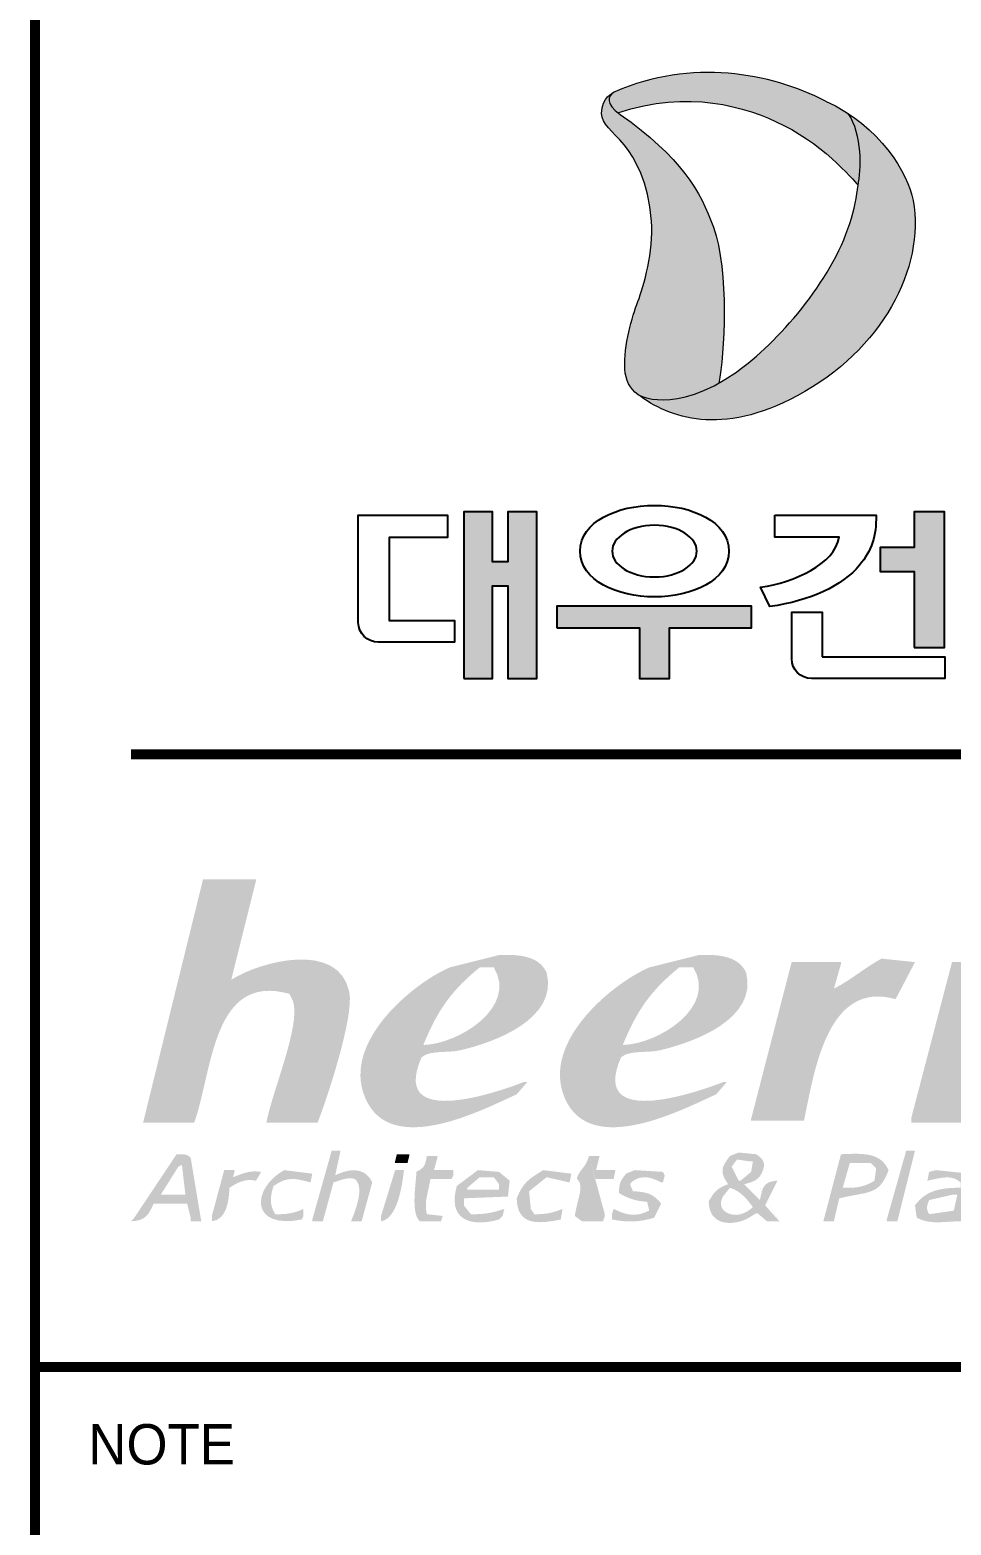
# Model space of a CAD drawing. Header units: millimetres. Extents: x 8410 to 16820, y 0 to 5940.
# Drawn here: x 15917 to 16374, y 4499 to 5240 of the extents above; entities that cross this region are included whole.
import ezdxf

# ---------------------------------------------------------------- set-up
doc = ezdxf.new("R2010")
doc.units = ezdxf.units.MM
doc.header["$LTSCALE"] = 500
doc.layers.add('001dmp-FORM', color=9, linetype='Continuous')
doc.styles.add('돋움', font='Dotum.ttf')

# ---------------------------------------------------------------- blocks, each defined once
blk = doc.blocks.new('FORM_ELEC_SUKWOO$0$')
at = {"layer": '001dmp-FORM'}
h = blk.add_hatch(color=253, dxfattribs=at)
edge = h.paths.add_edge_path()
edge.add_spline(control_points=[(149973.8911779792, 99973.44602468377), (150649.2614700298, 100194.7278338347), (151181.9467067957, 100038.3593855235), (151554.8745289902, 99853.11211838503), (151960.5396736413, 99651.6575567415), (152262.5360146685, 99282.08569187974), (152262.5360146685, 99282.08569187974), (152292.0042431015, 99425.71680528508), (152306.6323564962, 99766.98645075271), (152168.0643878756, 99965.45808426547)], knot_values=[3.001940502293917, 3.001940502293917, 3.001940502293917, 3.001940502293917, 4, 4, 4, 5, 5, 5, 6, 6, 6, 6], degree=3, periodic=0)
edge.add_spline(control_points=[(152168.0643878986, 99965.45808425033), (152101.2941954687, 100009.0655079384), (152028.8196954434, 100049.3450712727), (151950.4695955797, 100084.9889158569)], knot_values=[0, 0, 0, 0, 0.1490514530590994, 0.1490514530590994, 0.1490514530590994, 0.1490514530590994], degree=3, periodic=0)
edge.add_spline(control_points=[(151950.4695955797, 100084.9889158569), (151423.4335100805, 100353.8600001023), (150676.3397187292, 100490.5480596863), (149944.0860424162, 100172.7575962255), (149940.791897635, 100171.3239472997), (149937.6565585916, 100169.8479569464), (149934.6743010121, 100168.3330517299)], knot_values=[0, 0, 0, 0, 1, 1, 1, 1.043769854444011, 1.043769854444011, 1.043769854444011, 1.043769854444011], degree=3, periodic=0)
edge.add_spline(control_points=[(149934.6743010115, 100168.3330517297), (149885.3144827732, 100134.8953817773), (149852.5496563508, 100067.7133911077), (149973.8911972365, 99973.44603098091)], knot_values=[0, 0, 0, 0, 0.9479742126560293, 0.9479742126560293, 0.9479742126560293, 0.9479742126560293], degree=3, periodic=0)
h = blk.add_hatch(color=251, dxfattribs=at)
edge = h.paths.add_edge_path()
edge.add_spline(control_points=[(150936.8295897507, 97397.68084314652), (150989.1027827354, 97662.9165450302), (151034.7815563693, 98465.62778756279), (150884.1013292639, 98884.3706088562), (150762.0943834857, 99222.6722313161), (150576.8049471516, 99550.95677612536), (149995.2844392979, 99957.68192899344), (149987.6740481307, 99963.01747497474), (149980.550544208, 99968.27254253998), (149973.8911972365, 99973.44603098091)], knot_values=[0.9479742126560295, 0.9479742126560295, 0.9479742126560295, 0.9479742126560295, 1.88010572553203, 1.88010572553203, 1.88010572553203, 2.88010572553203, 2.88010572553203, 2.88010572553203, 2.932131512876001, 2.932131512876001, 2.932131512876001, 2.932131512876001], degree=3, periodic=0)
edge.add_spline(control_points=[(149973.8911972365, 99973.44603098091), (149852.5496563508, 100067.7133911077), (149885.3144827732, 100134.8953817773), (149934.6743010115, 100168.3330517297)], knot_values=[0, 0, 0, 0, 0.9479742126560293, 0.9479742126560293, 0.9479742126560293, 0.9479742126560293], degree=3, periodic=0)
edge.add_spline(control_points=[(149932.7393335872, 100167.3334620437), (149932.7393335872, 100167.3334620437), (149820.9130875992, 100120.817193592), (149819.1110736303, 99967.32800376834), (149816.9910571962, 99767.94045814802), (150231.7722725137, 99708.73899922776), (150293.3587499222, 98939.809038606), (150315.8309241229, 98653.8718220666), (150220.1121821266, 98324.89827191643), (150164.3557499116, 98174.74810797651), (150108.9173201618, 98027.03596293554), (150028.2506948471, 97762.13990950398), (150039.9107852342, 97531.90612476855), (150045.297939052, 97426.83472632291), (150091.1854991119, 97346.1757711391), (150162.447735121, 97290.86025621975)], knot_values=[4.586814537703955, 4.586814537703955, 4.586814537703955, 4.586814537703955, 5.586814537703955, 5.586814537703955, 5.586814537703955, 6.586814537703955, 6.586814537703955, 6.586814537703955, 7.586814537703955, 7.586814537703955, 7.586814537703955, 8.586814537703955, 8.586814537703955, 8.586814537703955, 9, 9, 9, 9], degree=3, periodic=0)
edge.add_spline(control_points=[(150162.447735121, 97290.86025621975), (150162.447735121, 97290.86025621975), (150441.1332989151, 97118.6825871882), (150936.8295897507, 97397.68084314652)], knot_values=[3, 3, 3, 3, 3.903456522974708, 3.903456522974708, 3.903456522974708, 3.903456522974708], degree=3, periodic=0)
h = blk.add_hatch(color=256, dxfattribs=at)
edge = h.paths.add_edge_path()
edge.add_spline(control_points=[(150162.447735121, 97290.86025621975), (150469.7441172333, 97060.30846901913), (150957.559898703, 96889.64714607992), (151681.7575125667, 97276.55014528986), (152492.6637985822, 97709.24549947493), (152903.8409859618, 98497.30860841367), (152785.7560705864, 99136.54656368378), (152744.5341015295, 99359.07303559547), (152549.26159907, 99716.49926458485), (152168.0643878986, 99965.45808425033)], knot_values=[0.1490514530590992, 0.1490514530590992, 0.1490514530590992, 0.1490514530590992, 1.149051453059099, 1.149051453059099, 1.149051453059099, 2.149051453059099, 2.149051453059099, 2.149051453059099, 3, 3, 3, 3], degree=3, periodic=0)
edge.add_spline(control_points=[(152168.0643878756, 99965.45808426547), (152306.6323564962, 99766.98645075271), (152292.0042431015, 99425.71680528508), (152262.5360146685, 99282.08569187974)], knot_values=[4.999999999998956, 4.999999999998956, 4.999999999998956, 4.999999999998956, 5.999999999998956, 5.999999999998956, 5.999999999998956, 6], degree=3, periodic=0)
edge.add_spline(control_points=[(152262.5360146685, 99282.08569187974), (152250.1957238904, 99176.07034573704), (152225.9146326976, 99054.78273363109), (152183.2474000358, 98919.24487919593), (152010.3600598409, 98369.89562072861), (151494.6660622638, 97780.10704878229), (151103.0990268989, 97503.33890332002), (151045.0161157086, 97462.29659149447), (150989.355310371, 97427.2144328251), (150936.1927778615, 97397.32260025805)], knot_values=[3.903069565765791, 3.903069565765791, 3.903069565765791, 3.903069565765791, 4.055307819384659, 4.055307819384659, 4.055307819384659, 5.055307819384659, 5.055307819384659, 5.055307819384659, 5.152238253618869, 5.152238253618869, 5.152238253618869, 5.152238253618869], degree=3, periodic=0)
edge.add_spline(control_points=[(150936.1927778615, 97397.32260025805), (150440.8946238023, 97118.8300455783), (150162.447735121, 97290.86025621975), (150162.447735121, 97290.86025621975)], knot_values=[3, 3, 3, 3, 3.90306956576579, 3.90306956576579, 3.90306956576579, 3.90306956576579], degree=3, periodic=0)
for points in [[(148504.806885355, 94583.91727243178), (148779.3490135616, 94583.91727243178), (148779.3490135616, 95468.6001303515), (148926.5841549048, 95468.6001303515), (148926.5841549048, 94583.91727243178), (149201.1262831113, 94583.91727243178), (149201.1262831113, 96172.33958562673), (148926.5841549048, 96172.33958562673), (148926.5841549048, 95697.13790193945), (148779.3490135616, 95697.13790193945), (148779.3490135616, 96172.33958562673), (148504.806885355, 96172.33958562673)], [(152796.5681544, 94878.49355593999), (153087.1164066834, 94878.49355593999), (153087.1164066834, 96171.17357658804), (152796.5681544, 96171.17357658804), (152796.5681544, 95833.03095536074), (152471.2516325985, 95833.03095536074), (152471.2516325985, 95602.16116569517), (152796.5681544, 95602.16116569517)], [(149393.8357769644, 95067.06901774672), (150179.0898641281, 95067.06901774672), (150179.0898641281, 94583.91727243178), (150465.3980835435, 94583.91727243178), (150465.3980835435, 95067.06901774672), (151246.0941353741, 95067.06901774672), (151246.0941353741, 95274.3006241729), (149393.8357769644, 95274.3006241729)]]:
    blk.add_hatch(color=253, dxfattribs=at).paths.add_polyline_path(points)
h = blk.add_hatch(color=256, dxfattribs=at)
edge = h.paths.add_edge_path()
edge.add_spline(control_points=[(146021.6428372499, 92671.88219994633), (146189.5216386194, 92671.88219994633), (146357.4468153485, 92671.88219994633), (146525.325616718, 92671.88219994633), (146525.325616718, 92666.29065660154), (146525.325616718, 92660.68586315401), (146525.325616718, 92655.09431980923), (146446.9843844294, 92341.71614055196), (146368.6166519353, 92028.25846067816), (146290.2754196466, 91714.88028142089), (146570.1573392463, 91892.68340972206), (147314.2433572817, 92089.03668182134), (147415.1693896442, 91597.35187035939), (147463.3202629021, 91362.78530203714), (147195.6085626439, 90560.71683453093), (147112.9610469736, 90354.92948930035), (146950.6737889489, 90354.92948930035), (146788.3467806159, 90354.92948930035), (146626.0661476424, 90354.92948930035), (146669.1886069208, 90622.68756491807), (146958.7696017062, 91286.332209385), (146877.9042248509, 91513.39921957208), (146866.7145131101, 91535.79189315648), (146855.5181763177, 91558.18456674088), (146844.3284645769, 91580.56399022252), (146107.3975020063, 91789.27960815257), (146111.7634108501, 90833.25819722796), (145937.6968115137, 90354.92948930035), (145775.4161785404, 90354.92948930035), (145613.0825451561, 90354.92948930035), (145450.8019121827, 90354.92948930035), (145641.0601370338, 91127.1719756003), (145831.3846123986, 91899.63971364638), (146021.6428372499, 92671.88219994633)], knot_values=[0, 0, 0, 0, 1, 1, 1, 2, 2, 2, 3, 3, 3, 4, 4, 4, 5, 5, 5, 6, 6, 6, 7, 7, 7, 8, 8, 8, 9, 9, 9, 10, 10, 10, 11, 11, 11, 11], degree=3, periodic=0)
h = blk.add_hatch(color=3, dxfattribs=at)
edge = h.paths.add_edge_path()
edge.add_spline(control_points=[(148842.2717023124, 91949.93710354366), (149064.1579223388, 91960.85518817883), (149229.2144518305, 91928.67068868969), (149295.5842163183, 91782.03180196858), (149405.9575719148, 91342.57889540028), (148803.2501498236, 91119.76516818395), (148472.9118390941, 91043.29882542905), (148347.804369281, 91014.34735100204), (148183.9535991361, 91047.23410593485), (148103.5387257728, 90976.14730488136), (147765.3033538265, 90208.92660750961), (149077.3285244352, 90741.09048275859), (149077.3285244352, 90741.09048275859), (149088.5248612274, 90741.09048275859), (149099.7211980196, 90741.09048275859), (149110.9042847091, 90741.09048275859), (149077.3285244352, 90701.92317913985), (149043.7395140586, 90662.74262541858), (149010.1637537847, 90623.56207169709), (148709.2009207691, 90490.2395382023), (147812.182217224, 90009.45956127299), (147566.2735609795, 90589.98631142313), (147336.4637795309, 91132.51176699344), (148043.7542623333, 91693.0043618423), (148372.1713081695, 91832.40869248216), (148528.8537727469, 91871.5759961009), (148685.5892377351, 91910.75654982217), (148842.2717023124, 91949.93710354366)], knot_values=[0, 0, 0, 0, 1, 1, 1, 2, 2, 2, 3, 3, 3, 4, 4, 4, 5, 5, 5, 6, 6, 6, 7, 7, 7, 8, 8, 8, 9, 9, 9, 9], degree=3, periodic=0)
edge = h.paths.add_edge_path(flags=16)
edge.add_spline(control_points=[(148657.5917707031, 91832.40869248216), (148398.5655127732, 91622.20906304847), (148257.2664174453, 91432.44109199755), (148120.3266059098, 91093.66246583988), (148468.0888017066, 91103.78554431256), (149020.4458334897, 91461.43231673283), (148791.9080619016, 91832.40869248216), (148747.1359648354, 91832.40869248216), (148702.3638677693, 91832.40869248216), (148657.5917707031, 91832.40869248216)], knot_values=[0, 0, 0, 0, 1, 1, 1, 2, 2, 2, 3, 3, 3, 3], degree=3, periodic=0)
h = blk.add_hatch(color=3, dxfattribs=at)
edge = h.paths.add_edge_path()
edge.add_spline(control_points=[(150742.9635308576, 91949.93710354366), (150964.8497508841, 91960.85518817883), (151129.9062803758, 91928.67068868969), (151196.2760448636, 91782.03180196858), (151306.6494004601, 91342.57889540028), (150703.9419783688, 91119.76516818395), (150373.6036676393, 91043.29882542905), (150248.4961978262, 91014.34735100204), (150084.6454276813, 91047.23410593485), (150004.2305543181, 90976.14730488136), (149665.9951823718, 90208.92660750961), (150978.0203529805, 90741.09048275859), (150978.0203529805, 90741.09048275859), (150989.2166897727, 90741.09048275859), (151000.4130265648, 90741.09048275859), (151011.5961132543, 90741.09048275859), (150978.0203529805, 90701.92317913985), (150944.4313426038, 90662.74262541858), (150910.8555823299, 90623.56207169709), (150609.8927493144, 90490.2395382023), (149712.8740457692, 90009.45956127299), (149466.9653895248, 90589.98631142313), (149237.1556080762, 91132.51176699344), (149944.4460908786, 91693.0043618423), (150272.8631367147, 91832.40869248216), (150429.5456012921, 91871.5759961009), (150586.2810662803, 91910.75654982217), (150742.9635308576, 91949.93710354366)], knot_values=[0, 0, 0, 0, 1, 1, 1, 2, 2, 2, 3, 3, 3, 4, 4, 4, 5, 5, 5, 6, 6, 6, 7, 7, 7, 8, 8, 8, 9, 9, 9, 9], degree=3, periodic=0)
edge = h.paths.add_edge_path(flags=16)
edge.add_spline(control_points=[(150558.2835992484, 91832.40869248216), (150299.2573413185, 91622.20906304847), (150157.9582459905, 91432.44109199755), (150021.018434455, 91093.66246583988), (150368.7806302518, 91103.78554431256), (150921.137662035, 91461.43231673283), (150692.5998904468, 91832.40869248216), (150647.8277933807, 91832.40869248216), (150603.0556963145, 91832.40869248216), (150558.2835992484, 91832.40869248216)], knot_values=[0, 0, 0, 0, 1, 1, 1, 2, 2, 2, 3, 3, 3, 3], degree=3, periodic=0)
h = blk.add_hatch(color=256, dxfattribs=at)
edge = h.paths.add_edge_path()
edge.add_spline(control_points=[(152485.586194702, 91916.34809316695), (152591.9182689711, 91905.16500647762), (152698.2635933431, 91893.9686696853), (152804.5956676123, 91882.77233289322), (152743.0356904092, 91765.25717193447), (152681.4624631034, 91647.71551077045), (152619.9024859003, 91530.2003498117), (151962.4191391949, 91717.41105103889), (151842.744211494, 90823.05561813922), (151746.8532181624, 90371.71736943745), (151578.9744167929, 90371.71736943745), (151411.0426150126, 90371.71736943745), (151243.163813643, 90371.71736943745), (151243.163813643, 90377.32216288475), (151243.163813643, 90382.91370622953), (151243.163813643, 90388.51849967707), (151371.8753113938, 90886.55011033826), (151500.6265594529, 91384.74072223203), (151629.324807101, 91882.77233289322), (151786.0072716784, 91882.77233289322), (151942.7427366666, 91882.77233289322), (152099.4384513467, 91882.77233289322), (152099.4384513467, 91877.18078954844), (152099.4384513467, 91871.5759961009), (152099.4384513467, 91865.98445275612), (152077.0457777621, 91787.63659541612), (152054.6531041778, 91709.27548797335), (152032.2736806961, 91630.92763063335), (152181.9865912465, 91704.75720294844), (152317.7868939487, 91823.34562222683), (152485.586194702, 91916.34809316695)], knot_values=[0, 0, 0, 0, 1, 1, 1, 2, 2, 2, 3, 3, 3, 4, 4, 4, 5, 5, 5, 6, 6, 6, 7, 7, 7, 8, 8, 8, 9, 9, 9, 10, 10, 10, 10], degree=3, periodic=0)
h = blk.add_hatch(color=256, dxfattribs=at)
edge = h.paths.add_edge_path()
edge.add_spline(control_points=[(153157.1676506936, 91882.77233289322), (153319.4549087185, 91882.77233289322), (153481.7819170514, 91882.77233289322), (153644.0691750763, 91882.77233289322), (153515.3576773253, 91373.54438543972), (153386.6064292663, 90864.17068685661), (153257.9081816181, 90354.92948930035), (153095.6209235933, 90354.92948930035), (152933.2939152604, 90354.92948930035), (152771.0066572356, 90354.92948930035), (152771.0066572356, 90371.71736943745), (152771.0066572356, 90388.51849967707), (152771.0066572356, 90405.30637981393), (152899.7181549866, 90897.74644713057), (153028.4694030455, 91390.33226557681), (153157.1676506936, 91882.77233289322)], knot_values=[0, 0, 0, 0, 1, 1, 1, 2, 2, 2, 3, 3, 3, 4, 4, 4, 5, 5, 5, 5], degree=3, periodic=0)
h = blk.add_hatch(color=7, dxfattribs=at)
edge = h.paths.add_edge_path()
edge.add_spline(control_points=[(145769.7981349902, 90052.72114662989), (145846.2181023855, 90053.27765094372), (145868.7697772025, 90054.93391378294), (145904.1144261886, 90019.14538635593), (145937.6901864624, 89817.69082471263), (145971.279196839, 89616.17001255555), (146004.854957113, 89414.71545091202), (145971.279196839, 89414.71545091202), (145937.6901864624, 89414.71545091202), (145904.1144261886, 89414.71545091202), (145904.1144261886, 89425.91178770433), (145904.1144261886, 89437.10812449642), (145904.1144261886, 89448.30446128873), (145892.9247144476, 89493.06330825202), (145881.7283776554, 89537.84865542082), (145870.5386659146, 89582.6207524871), (145764.2198417482, 89582.6207524871), (145657.8612672735, 89582.6207524871), (145551.5424431071, 89582.6207524871), (145506.2602170865, 89487.19351275032), (145479.5612601204, 89416.25246282667), (145333.2735011213, 89414.71545091202), (145344.4632128621, 89425.91178770433), (145355.6595496543, 89437.10812449642), (145366.8558864465, 89448.30446128873), (145501.1589275422, 89649.75902293203), (145635.5017189459, 89851.26658498636), (145769.7981349902, 90052.72114662989)], knot_values=[0, 0, 0, 0, 1, 1, 1, 2, 2, 2, 3, 3, 3, 4, 4, 4, 5, 5, 5, 6, 6, 6, 7, 7, 7, 8, 8, 8, 9, 9, 9, 9], degree=3, periodic=0)
edge = h.paths.add_edge_path(flags=16)
edge.add_spline(control_points=[(145853.7507857776, 89666.56015317189), (145842.5544489854, 89761.69589064876), (145831.3647372446, 89856.85812833114), (145820.1684004524, 89951.98061570548), (145808.9786887115, 89946.3890723607), (145797.7823519194, 89940.79752901592), (145786.5926401785, 89935.19273556839), (145730.6308313715, 89845.66179153905), (145674.6557724618, 89756.10434730398), (145618.6939636549, 89666.56015317189), (145697.0351959436, 89666.56015317189), (145775.4029284376, 89666.56015317189), (145853.7507857776, 89666.56015317189)], knot_values=[0, 0, 0, 0, 1, 1, 1, 2, 2, 2, 3, 3, 3, 4, 4, 4, 4], degree=3, periodic=0)
h = blk.add_hatch(color=7, dxfattribs=at)
edge = h.paths.add_edge_path()
edge.add_spline(control_points=[(147247.2773381719, 90086.29690690385), (147275.2549300497, 90086.29690690385), (147303.2391469789, 90086.29690690385), (147331.2167388567, 90086.29690690385), (147314.4288587198, 90007.96229966637), (147297.6409785828, 89929.58794212108), (147280.8530984459, 89851.2533348836), (147418.8794184038, 89922.4461367589), (147568.9500817274, 89928.3424324661), (147633.43833163, 89784.08856423316), (147599.8625713562, 89660.98185992986), (147566.2735609795, 89537.83540531807), (147532.6978007056, 89414.71545091202), (147499.1220404317, 89414.71545091202), (147465.5330300551, 89414.71545091202), (147431.9572697812, 89414.71545091202), (147472.5158341847, 89516.33048861544), (147566.0483092333, 89743.72875137045), (147465.5330300551, 89817.66432450712), (147399.8522709084, 89838.79823833378), (147336.0265261414, 89805.69948175759), (147264.0652183089, 89784.08856423316), (147230.489458035, 89660.98185992986), (147196.9004476584, 89537.83540531807), (147163.3246873845, 89414.71545091202), (147129.7489271105, 89414.71545091202), (147096.1665417853, 89414.71545091202), (147062.5907815114, 89414.71545091202), (147062.5907815114, 89420.32024435955), (147062.5907815114, 89425.91178770433), (147062.5907815114, 89431.51658115163), (147124.1441336631, 89649.75902293203), (147185.7173609689, 89868.05446512345), (147247.2773381719, 90086.29690690385)], knot_values=[0, 0, 0, 0, 1, 1, 1, 2, 2, 2, 3, 3, 3, 4, 4, 4, 5, 5, 5, 6, 6, 6, 7, 7, 7, 8, 8, 8, 9, 9, 9, 10, 10, 10, 11, 11, 11, 11], degree=3, periodic=0)
h = blk.add_hatch(color=7, dxfattribs=at)
edge = h.paths.add_edge_path()
edge.add_spline(control_points=[(147868.4819036501, 90052.72114662989), (147907.6624573714, 90052.72114662989), (147946.8430110929, 90052.72114662989), (147986.0103147115, 90052.72114662989), (147986.0103147115, 90047.12960328511), (147986.0103147115, 90041.52480983757), (147986.0103147115, 90035.93326649303), (147980.4187713667, 90013.55384301115), (147974.8139779193, 89991.16116942675), (147969.2224345745, 89968.7817459451), (147930.0551309559, 89968.7817459451), (147890.8745772344, 89968.7817459451), (147851.6940235132, 89968.7817459451), (147851.6940235132, 89974.37328928988), (147851.6940235132, 89979.96483263467), (147851.6940235132, 89985.56962608197), (147857.2988169607, 90007.94904956361), (147862.8903603053, 90030.34172314825), (147868.4819036501, 90052.72114662989)], knot_values=[0, 0, 0, 0, 1, 1, 1, 2, 2, 2, 3, 3, 3, 4, 4, 4, 5, 5, 5, 6, 6, 6, 6], degree=3, periodic=0)
h = blk.add_hatch(color=7, dxfattribs=at)
edge = h.paths.add_edge_path()
edge.add_spline(control_points=[(148153.9023661838, 90035.93326649303), (148187.4781264577, 90035.93326649303), (148221.0671368342, 90035.93326649303), (148254.6428971082, 90035.93326649303), (148254.6428971082, 90030.34172314825), (148254.6428971082, 90024.73692970071), (148254.6428971082, 90019.14538635593), (148243.446560316, 89979.96483263467), (148232.2502235238, 89940.78427891317), (148221.0671368342, 89901.61697529466), (148282.6138639346, 89901.61697529466), (148344.1870912404, 89901.61697529466), (148405.7470684435, 89901.61697529466), (148405.7470684435, 89884.82909515756), (148405.7470684435, 89868.0412150207), (148405.7470684435, 89851.2533348836), (148400.1555250987, 89840.05699809152), (148394.5507316513, 89828.8606612992), (148388.9591883065, 89817.66432450712), (148321.8076677587, 89817.66432450712), (148254.6428971082, 89817.66432450712), (148187.4913765604, 89817.66432450712), (148171.2600007373, 89695.57787811244), (148124.0896350803, 89600.87939402508), (148153.9023661838, 89481.88022156246), (148204.2660065946, 89476.28867821791), (148254.6428971082, 89470.68388477038), (148305.006537519, 89465.0923414256), (148299.4149941743, 89448.30446128873), (148293.8234508295, 89431.51658115163), (148288.2186573821, 89414.71545091202), (148221.0671368342, 89414.71545091202), (148153.9023661838, 89414.71545091202), (148086.7508456359, 89414.71545091202), (147993.0858695601, 89496.60108567635), (148058.6738779878, 89819.1615861135), (148053.175085362, 89884.82909515756), (148127.6671628127, 89923.8108973382), (148137.0614856359, 89938.0415076518), (148153.9023661838, 90035.93326649303)], knot_values=[0, 0, 0, 0, 1, 1, 1, 2, 2, 2, 3, 3, 3, 4, 4, 4, 5, 5, 5, 6, 6, 6, 7, 7, 7, 8, 8, 8, 9, 9, 9, 10, 10, 10, 11, 11, 11, 12, 12, 12, 13, 13, 13, 13], degree=3, periodic=0)
h = blk.add_hatch(color=7, dxfattribs=at)
edge = h.paths.add_edge_path()
edge.add_spline(control_points=[(149849.6372612456, 89481.88022156246), (149793.68207749, 89481.88022156246), (149737.700393529, 89481.88022156246), (149681.7452097764, 89481.88022156246), (149668.0048532634, 89595.30110078305), (149711.0411868742, 89694.4781195873), (149732.12210029, 89817.66432450712), (149799.2736208378, 89817.66432450712), (149866.4383914883, 89817.66432450712), (149933.5899120361, 89817.66432450712), (149939.1814553808, 89845.6485414363), (149944.7862488283, 89873.63275836548), (149950.3777921731, 89901.61697529466), (149888.8310650727, 89901.61697529466), (149827.2445876642, 89901.61697529466), (149765.6978605639, 89901.61697529466), (149776.8941973561, 89946.3890723607), (149788.0772840456, 89991.16116942675), (149799.2736208378, 90035.93326649303), (149765.6978605639, 90035.93326649303), (149732.1088501872, 90035.93326649303), (149698.5330899133, 90035.93326649303)], knot_values=[0, 0, 0, 5.456968210637569e-11, 1, 1, 1, 2, 2, 2, 3, 3, 3, 4, 4, 4, 5, 5, 5, 6, 6, 6, 7, 7, 7, 7], degree=3, periodic=0)
edge.add_spline(control_points=[(149698.5330899133, 90035.93326649303), (149665.3415826181, 89920.36587063293), (149613.5866814224, 89919.09386077267), (149581.0179289547, 89817.66432450712), (149662.9698142325, 89762.72939866036), (149578.8184119044, 89597.85837060655), (149564.216798715, 89465.0923414256), (149586.6094722995, 89448.30446128873), (149609.0021458838, 89431.51658115163), (149631.3815693656, 89414.71545091202), (149681.7452097764, 89414.71545091202), (149732.12210029, 89414.71545091202), (149782.4857407009, 89414.71545091202), (149799.2736208378, 89414.71545091202), (149816.0615009747, 89414.71545091202), (149832.8493811116, 89414.71545091202), (149838.4541745592, 89437.10812449642), (149844.0457179039, 89459.50079808082), (149849.6372612486, 89481.88022156246)], knot_values=[6.99999999994543, 6.99999999994543, 6.99999999994543, 6.99999999994543, 7.99999999994543, 7.99999999994543, 7.99999999994543, 8.99999999994543, 8.99999999994543, 8.99999999994543, 9.99999999994543, 9.99999999994543, 9.99999999994543, 10.99999999994543, 10.99999999994543, 10.99999999994543, 11.99999999994543, 11.99999999994543, 11.99999999994543, 12.99999999994543, 12.99999999994543, 12.99999999994543, 13], degree=3, periodic=0)
h = blk.add_hatch(color=7, dxfattribs=at)
edge = h.paths.add_edge_path()
edge.add_spline(control_points=[(151511.7963960394, 89414.71545091248), (151467.037549076, 89465.09234142606), (151422.2522019071, 89515.46923193964), (151377.4801048414, 89565.81962224725), (151416.6606585627, 89644.16747958725), (151455.841212284, 89722.54183713277), (151495.0085159027, 89800.87644437002), (151355.5379347491, 89794.68864640337), (151350.1981433559, 89724.50285233418), (151327.1164644304, 89616.19651276083), (151276.7528240196, 89666.56015317189), (151226.375933506, 89716.93704368547), (151176.0122930952, 89767.30068409629), (151278.4753373722, 89792.21087719593), (151332.7345079806, 89816.3525643386), (151360.6922247044, 89918.40485543152), (151378.9111159342, 89983.2376080046), (151346.7266164452, 90013.62009352469), (151293.5407041565, 90052.72114662989), (151237.585520401, 90058.31268997467), (151181.6038364399, 90063.91748342197), (151125.6486526842, 90069.50902676675)], knot_values=[0, 0, 0, 7.275957614183426e-12, 1, 1, 1, 2, 2, 2, 3, 3, 3, 4, 4, 4, 5, 5, 5, 6, 6, 6, 7, 7, 7, 7], degree=3, periodic=0)
edge.add_spline(control_points=[(151125.6486526842, 90069.50902676675), (151097.6644357551, 90058.31268997467), (151069.680218826, 90047.12960328511), (151041.6960018968, 90035.93326649303), (150961.2413782254, 89931.0587035222), (150940.5977181992, 89884.84234526032), (151024.9081217598, 89767.30068409629), (150923.0943325157, 89732.95641786489), (150884.7485352652, 89690.35733764363), (150840.2149400479, 89599.40863262396), (150843.765967575, 89322.28273438849), (151170.5135004694, 89376.60815551039), (151293.5407041565, 89498.66810169956), (151327.1164644304, 89470.68388477038), (151360.7054748071, 89442.6996678412), (151394.281235081, 89414.71545091202), (151433.4485386996, 89414.71545091202), (151472.629092421, 89414.71545091202), (151511.7963960397, 89414.71545091202)], knot_values=[6.999999999992724, 6.999999999992724, 6.999999999992724, 6.999999999992724, 7.999999999992724, 7.999999999992724, 7.999999999992724, 8.999999999992724, 8.999999999992724, 8.999999999992724, 9.999999999992724, 9.999999999992724, 9.999999999992724, 10.99999999999272, 10.99999999999272, 10.99999999999272, 11.99999999999272, 11.99999999999272, 11.99999999999272, 12.99999999999272, 12.99999999999272, 12.99999999999272, 13], degree=3, periodic=0)
edge = h.paths.add_edge_path(flags=16)
edge.add_spline(control_points=[(151108.8475224446, 90002.35750621906), (151092.0728924103, 89979.96483263467), (151075.2717621707, 89957.57215905003), (151058.4838820338, 89935.19273556839), (151080.8633055154, 89890.4338886051), (151103.2559790998, 89845.6485414363), (151125.6486526842, 89800.87644437002), (151131.240196029, 89800.87644437002), (151136.8317393738, 89800.87644437002), (151142.4365328212, 89800.87644437002), (151176.0122930952, 89828.8606612992), (151209.588053369, 89856.84487822838), (151243.163813643, 89884.82909515756), (151248.7686070904, 89918.40485543152), (151254.3601504352, 89951.99386580824), (151259.9649438826, 89985.56962608197), (151248.7686070904, 89985.56962608197), (151237.5722702982, 89985.56962608197), (151226.375933506, 89985.56962608197), (151187.2086298873, 89991.16116942675), (151148.028076166, 89996.75271277153), (151108.8475224446, 90002.35750621906)], knot_values=[0, 0, 0, 0, 1, 1, 1, 2, 2, 2, 3, 3, 3, 4, 4, 4, 5, 5, 5, 6, 6, 6, 7, 7, 7, 7], degree=3, periodic=0)
edge = h.paths.add_edge_path(flags=16)
edge.add_spline(control_points=[(151041.6960018968, 89733.72492382233), (151019.316578415, 89705.74070689315), (150996.9239048306, 89677.75648996397), (150974.5312312463, 89649.77227303479), (150939.6304607011, 89582.13049868657), (150954.7223276909, 89532.13786115171), (151008.1202416228, 89498.66810169956), (151097.8499371932, 89447.69495656388), (151192.9061740538, 89486.5575078202), (151259.9649438826, 89549.03174211038), (151206.7922816967, 89623.97432305338), (151140.7140194686, 89703.83269210253), (151041.6960018968, 89733.72492382233)], knot_values=[0, 0, 0, 0, 1, 1, 1, 2, 2, 2, 3, 3, 3, 4, 4, 4, 4], degree=3, periodic=0)
h = blk.add_hatch(color=7, dxfattribs=at)
edge = h.paths.add_edge_path()
edge.add_spline(control_points=[(152099.4384513467, 90052.72114662989), (152339.1328094188, 90065.62674667197), (152479.8489002274, 90060.30020538159), (152552.7509653525, 89901.61697529466), (152466.5192968984, 89657.0333293213), (152349.5738903564, 89697.79064526549), (152082.6373211069, 89632.98439289792), (152065.84944097, 89560.24132900522), (152049.061560833, 89487.47176490724), (152032.2736806961, 89414.71545091202), (151998.6979204221, 89414.71545091202), (151965.1089100455, 89414.71545091202), (151931.5331497717, 89414.71545091202), (151987.5015836299, 89627.36634934763), (152043.4700174883, 89840.07024819427), (152099.4384513467, 90052.72114662989)], knot_values=[0, 0, 0, 0, 1, 1, 1, 2, 2, 2, 3, 3, 3, 4, 4, 4, 5, 5, 5, 5], degree=3, periodic=0)
edge = h.paths.add_edge_path(flags=16)
edge.add_spline(control_points=[(152183.3778520313, 89968.7817459451), (152160.9984285496, 89890.4338886051), (152138.6057549653, 89812.05953105958), (152116.2263314835, 89733.72492382233), (152267.0390005592, 89728.3056318129), (152335.6480324054, 89750.00930005615), (152418.4346741541, 89800.87644437002), (152424.0262174989, 89840.05699809152), (152429.6310109464, 89879.23755181278), (152435.2225542911, 89918.40485543152), (152418.4346741541, 89935.19273556839), (152401.6467940171, 89951.99386580824), (152384.8589138802, 89968.7817459451), (152317.7073933324, 89968.7817459451), (152250.5293725792, 89968.7817459451), (152183.3778520313, 89968.7817459451)], knot_values=[0, 0, 0, 0, 1, 1, 1, 2, 2, 2, 3, 3, 3, 4, 4, 4, 5, 5, 5, 5], degree=3, periodic=0)
h = blk.add_hatch(color=7, dxfattribs=at)
edge = h.paths.add_edge_path()
edge.add_spline(control_points=[(152720.6430168247, 90086.29690690385), (152748.6272337539, 90086.29690690385), (152776.611450683, 90086.29690690385), (152804.5956676123, 90086.29690690385), (152748.6272337539, 89862.46292177867), (152692.6587998956, 89638.56268613995), (152636.6903660372, 89414.71545091202), (152603.1146057633, 89414.71545091202), (152569.5388454894, 89414.71545091202), (152535.9630852155, 89414.71545091202), (152535.9630852155, 89420.32024435955), (152535.9630852155, 89425.91178770433), (152535.9630852155, 89431.51658115163), (152597.5098123159, 89649.75902293203), (152659.0830396216, 89868.05446512345), (152720.6430168247, 90086.29690690385)], knot_values=[0, 0, 0, 0, 1, 1, 1, 2, 2, 2, 3, 3, 3, 4, 4, 4, 5, 5, 5, 5], degree=3, periodic=0)
h = blk.add_hatch(color=7, dxfattribs=at)
edge = h.paths.add_edge_path()
edge.add_spline(control_points=[(146223.1172740474, 89901.61697529466), (146183.9433453774, 89756.11759740673), (146144.7627916561, 89610.57846921077), (146105.588862986, 89465.0923414256), (146105.588862986, 89448.30446128873), (146105.588862986, 89431.51658115163), (146105.588862986, 89414.71545091202), (146243.9928108713, 89430.4698230375), (146268.1609982191, 89601.36964782537), (146273.4875395096, 89733.72492382233), (146346.9461089487, 89780.97479009582), (146424.704336718, 89824.96513110166), (146525.325616718, 89800.87644437002), (146542.113496855, 89828.8606612992), (146558.9080020433, 89856.84487822838), (146575.6958821802, 89884.82909515756), (146466.4487853142, 89901.86872724607), (146399.4562659991, 89869.29997477843), (146307.0632997836, 89834.45220464398), (146307.0632997842, 89834.45220464654), (146307.0632997848, 89834.45220464934), (146307.0632997855, 89834.4522046519)], knot_values=[1.999999999883585, 1.999999999883585, 1.999999999883585, 1.999999999883585, 2.999999999883585, 2.999999999883585, 2.999999999883585, 3.999999999883585, 3.999999999883585, 3.999999999883585, 4.999999999883585, 4.999999999883585, 4.999999999883585, 5.999999999883585, 5.999999999883585, 5.999999999883585, 6.999999999883585, 6.999999999883585, 6.999999999883585, 7.999999999883585, 7.999999999883585, 7.999999999883585, 8, 8, 8, 8], degree=3, periodic=0)
edge.add_spline(control_points=[(146307.0632997855, 89834.4522046519), (146312.6614681809, 89856.8448782335), (146318.2596365764, 89879.23755181534), (146323.8578049719, 89901.61697529466), (146290.282044698, 89901.61697529466), (146256.6930343213, 89901.61697529466), (146223.1172740474, 89901.61697529466)], knot_values=[0, 0, 0, 0, 0.9999999998835847, 0.9999999998835847, 0.9999999998835847, 1.999999999883585, 1.999999999883585, 1.999999999883585, 1.999999999883585], degree=3, periodic=0)
h = blk.add_hatch(color=7, dxfattribs=at)
edge = h.paths.add_edge_path()
edge.add_spline(control_points=[(146793.9581991147, 89901.61697529466), (146883.4957681956, 89890.42063850234), (146973.0532124305, 89879.23755181278), (147062.5907815114, 89868.0412150207), (147056.9926131153, 89840.05699809152), (147051.4010697705, 89812.07278116234), (147045.8029013745, 89784.08856423316), (146887.1726716983, 89828.51615862874), (146819.1996447824, 89838.9174892581), (146693.2242932416, 89750.5128039592), (146658.9197773185, 89642.88221962424), (146654.72611981, 89569.09239761741), (146710.0121733785, 89481.88022156246), (146834.6293893912, 89478.75319732237), (146902.6090413586, 89496.73358670343), (146978.6447557753, 89532.24386197352), (146978.6447557753, 89509.86443849164), (146978.6447557753, 89487.47176490724), (146978.6447557753, 89465.0923414256), (146973.0465873791, 89453.89600463351), (146967.4484189831, 89442.6996678412), (146961.8568756383, 89431.51658115163), (146472.4842070999, 89332.98881738028), (146477.6981225174, 89721.36257799133), (146793.9581991147, 89901.61697529466)], knot_values=[0, 0, 0, 0, 1, 1, 1, 2, 2, 2, 3, 3, 3, 4, 4, 4, 5, 5, 5, 6, 6, 6, 7, 7, 7, 8, 8, 8, 8], degree=3, periodic=0)
h = blk.add_hatch(color=7, dxfattribs=at)
edge = h.paths.add_edge_path()
edge.add_spline(control_points=[(147851.6940235132, 89901.61697529466), (147879.6782404423, 89901.61697529466), (147907.6624573714, 89901.61697529466), (147935.6466743006, 89901.61697529466), (147919.1635465261, 89753.50732717244), (147872.7086864155, 89435.49161196547), (147717.3777323148, 89414.71545091202), (147717.3777323148, 89431.51658115163), (147717.3777323148, 89448.30446128873), (147717.3777323148, 89465.0923414256), (147762.1498293809, 89610.57846921077), (147806.921926447, 89756.11759740673), (147851.6940235132, 89901.61697529466)], knot_values=[0, 0, 0, 0, 1, 1, 1, 2, 2, 2, 3, 3, 3, 4, 4, 4, 4], degree=3, periodic=0)
h = blk.add_hatch(color=7, dxfattribs=at)
edge = h.paths.add_edge_path()
edge.add_spline(control_points=[(148640.8038905663, 89901.61697529466), (148707.9554111141, 89896.02543194988), (148775.1201817647, 89890.42063850234), (148842.2717023124, 89884.82909515756), (148875.8474625863, 89856.84487822838), (148909.436472963, 89828.8606612992), (148943.0122332368, 89800.87644437002), (148937.4206898921, 89750.5128039592), (148931.8158964447, 89700.13591344561), (148926.2243530999, 89649.77227303479), (148786.3297686596, 89644.18072969001), (148646.3821838083, 89638.5759362427), (148506.4875993679, 89632.98439289792), (148506.4875993679, 89610.60496941628), (148506.4875993679, 89588.21229583165), (148506.4875993679, 89565.81962224725), (148528.8670228496, 89537.84865542082), (148551.2596964341, 89509.86443849164), (148573.6391199157, 89481.88022156246), (148717.7207368133, 89478.55444578175), (148796.9696011377, 89501.91437686421), (148892.6353427233, 89532.24386197352), (148887.0437993785, 89509.86443849164), (148881.4522560338, 89487.47176490724), (148875.8474625863, 89465.0923414256), (148864.6643758969, 89453.89600463351), (148853.4680391046, 89442.6996678412), (148842.2717023124, 89431.51658115163), (148551.0874450988, 89350.9029562478), (148351.9251512246, 89441.30840705638), (148439.3228287174, 89750.5128039592), (148506.4743492652, 89800.87644437002), (148573.6523700185, 89851.2533348836), (148640.8038905663, 89901.61697529466)], knot_values=[0, 0, 0, 0, 1, 1, 1, 2, 2, 2, 3, 3, 3, 4, 4, 4, 5, 5, 5, 6, 6, 6, 7, 7, 7, 8, 8, 8, 9, 9, 9, 10, 10, 10, 11, 11, 11, 11], degree=3, periodic=0)
edge = h.paths.add_edge_path(flags=16)
edge.add_spline(control_points=[(148657.5917707031, 89834.45220464398), (148618.4244670846, 89800.87644437002), (148579.2306632605, 89767.30068409629), (148540.0633596418, 89733.72492382233), (148540.0633596418, 89728.1201303748), (148540.0633596418, 89722.52858703001), (148540.0633596418, 89716.93704368547), (148640.7906404635, 89716.93704368547), (148741.5444214907, 89716.93704368547), (148842.2717023124, 89716.93704368547), (148842.2717023124, 89733.72492382233), (148842.2717023124, 89750.5128039592), (148842.2717023124, 89767.30068409629), (148825.4838221755, 89789.68010757794), (148808.6959420385, 89812.07278116234), (148791.9080619016, 89834.45220464398), (148747.1359648354, 89834.45220464398), (148702.3638677693, 89834.45220464398), (148657.5917707031, 89834.45220464398)], knot_values=[0, 0, 0, 0, 1, 1, 1, 2, 2, 2, 3, 3, 3, 4, 4, 4, 5, 5, 5, 6, 6, 6, 6], degree=3, periodic=0)
h = blk.add_hatch(color=7, dxfattribs=at)
edge = h.paths.add_edge_path()
edge.add_spline(control_points=[(149262.0084560444, 89901.61697529466), (149351.5526501766, 89890.42063850234), (149441.1100944116, 89879.23755181278), (149530.641038441, 89868.0412150207), (149525.0494950964, 89840.05699809152), (149519.4447016488, 89812.07278116234), (149513.8531583042, 89784.08856423316), (149441.1100944116, 89800.87644437002), (149368.3405303136, 89817.67757460987), (149295.5842163183, 89834.45220464398), (149239.6290325627, 89789.69335768069), (149183.6605987044, 89744.90801051189), (149127.6921648461, 89700.14916354837), (149133.2969582935, 89644.18072969001), (149138.8885016383, 89588.21229583165), (149144.480044983, 89532.24386197352), (149155.6763817752, 89515.45598183642), (149166.8727185674, 89498.66810169956), (149178.0690553596, 89481.88022156246), (149306.6083017753, 89479.4952030743), (149365.0280046354, 89501.9938774805), (149446.7016377564, 89532.24386197352), (149441.0968443088, 89498.66810169956), (149435.5053009642, 89465.0923414256), (149429.9005075166, 89431.51658115163), (149218.6143696604, 89388.53324795188), (149014.2315353175, 89368.10158956889), (149010.1637537847, 89632.98439289792), (149071.6972307824, 89788.43459792295), (149130.4084359022, 89819.13508590823), (149262.0084560444, 89901.61697529466)], knot_values=[0, 0, 0, 0, 1, 1, 1, 2, 2, 2, 3, 3, 3, 4, 4, 4, 5, 5, 5, 6, 6, 6, 7, 7, 7, 8, 8, 8, 9, 9, 9, 10, 10, 10, 10], degree=3, periodic=0)
h = blk.add_hatch(color=7, dxfattribs=at)
edge = h.paths.add_edge_path()
edge.add_spline(control_points=[(150135.070973885, 89901.61697529466), (150224.6019179145, 89896.02543194988), (150314.1593621495, 89890.42063850234), (150403.6903061789, 89884.82909515756), (150409.2950996265, 89873.63275836548), (150414.8866429713, 89862.43642157316), (150420.4781863159, 89851.2533348836), (150414.8866429713, 89828.8606612992), (150409.2950996265, 89806.48123781756), (150403.6903061789, 89784.08856423316), (150398.0987628343, 89784.08856423316), (150392.5072194895, 89784.08856423316), (150386.9024260421, 89784.08856423316), (150324.8919453467, 89816.33931423584), (150239.4022826446, 89857.10988028278), (150151.8588540219, 89817.66432450712), (150073.0869933951, 89775.14474490215), (150086.7743494973, 89771.3817157317), (150118.2698436453, 89700.14916354837), (150263.9944732793, 89696.59813602129), (150321.6721703875, 89664.38713632687), (150386.9024260421, 89582.6207524871), (150364.5230025603, 89537.84865542082), (150342.1303289759, 89493.06330825202), (150319.7509054942, 89448.30446128873), (150183.5530997107, 89406.11613425147), (150067.4821999477, 89402.8566089843), (149916.8020318992, 89431.51658115163), (149916.8020318992, 89448.30446128873), (149916.8020318992, 89465.0923414256), (149916.8020318992, 89481.88022156246), (149922.3935752439, 89498.66810169956), (149927.9983686914, 89515.45598183642), (149933.5899120361, 89532.24386197352), (150046.4542869427, 89473.58565726457), (150150.8915965239, 89451.41823542607), (150269.3872650833, 89515.45598183642), (150269.3872650833, 89521.06077528396), (150269.3872650833, 89526.65231862874), (150269.3872650833, 89532.24386197352), (150263.7824716359, 89554.63653555792), (150258.1909282911, 89577.02920914232), (150252.5861348436, 89599.40863262396), (150136.5682354916, 89607.49119527871), (150058.2336282543, 89638.53618593444), (149983.953552447, 89683.34803330875), (149986.7493241194, 89799.22018153104), (150006.8232297291, 89805.40797949792), (150051.1183230975, 89868.0412150207), (150079.1025400267, 89879.23755181278), (150107.0867569558, 89890.42063850234), (150135.070973885, 89901.61697529466)], knot_values=[0, 0, 0, 0, 1, 1, 1, 2, 2, 2, 3, 3, 3, 4, 4, 4, 5, 5, 5, 6, 6, 6, 7, 7, 7, 8, 8, 8, 9, 9, 9, 10, 10, 10, 11, 11, 11, 12, 12, 12, 13, 13, 13, 14, 14, 14, 15, 15, 15, 16, 16, 16, 17, 17, 17, 17], degree=3, periodic=0)
h = blk.add_hatch(color=7, dxfattribs=at)
edge = h.paths.add_edge_path()
edge.add_spline(control_points=[(153006.0634793584, 89901.61697529466), (153112.3823035249, 89890.42063850234), (153218.7408779995, 89879.23755181278), (153325.0597021659, 89868.0412150207), (153330.6644956134, 89856.84487822838), (153336.2560389581, 89845.6485414363), (153341.8608324056, 89834.45220464398), (153313.8766154765, 89694.55762020359), (153285.8923985473, 89554.62328545516), (153257.9081816181, 89414.71545091202), (153112.0643010598, 89418.47848008247), (152957.6741042517, 89374.06413578964), (152821.3835477492, 89448.30446128873), (152815.7787543017, 89487.47176490724), (152810.1872109569, 89526.65231862874), (152804.5956676123, 89565.81962224725), (152897.8631406067, 89691.89434955851), (153018.717327449, 89736.41469467292), (153241.1203014812, 89733.72492382233), (153241.1203014812, 89750.5128039592), (153241.1203014812, 89767.30068409629), (153241.1203014812, 89784.08856423316), (153224.3324213442, 89795.28490102547), (153207.5312911046, 89806.48123781756), (153190.7434109676, 89817.66432450712), (153109.1890287711, 89852.0350909438), (153007.1764879862, 89817.04156967951), (152922.1108285709, 89800.87644437002), (152927.7156220183, 89828.8606612992), (152933.3071653631, 89856.84487822838), (152938.9119588106, 89884.82909515756), (152961.2913822922, 89890.42063850234), (152983.6840558767, 89896.02543194988), (153006.0634793584, 89901.61697529466)], knot_values=[0, 0, 0, 0, 1, 1, 1, 2, 2, 2, 3, 3, 3, 4, 4, 4, 5, 5, 5, 6, 6, 6, 7, 7, 7, 8, 8, 8, 9, 9, 9, 10, 10, 10, 11, 11, 11, 11], degree=3, periodic=0)
edge = h.paths.add_edge_path(flags=16)
edge.add_spline(control_points=[(153157.1676506936, 89666.56015317189), (153084.4245868011, 89649.77227303479), (153011.6550227032, 89632.98439289792), (152938.9119588106, 89616.19651276083), (152914.266767765, 89543.99670307967), (152909.0594773989, 89543.29444763577), (152938.9119588106, 89481.88022156246), (153017.2465660479, 89493.07655835478), (153095.6209235933, 89504.27289514709), (153173.9555308306, 89515.45598183642), (153185.1518676228, 89565.81962224725), (153196.3482044151, 89616.19651276083), (153207.5312911046, 89666.56015317189), (153190.7434109676, 89666.56015317189), (153173.9555308306, 89666.56015317189), (153157.1676506936, 89666.56015317189)], knot_values=[0, 0, 0, 0, 1, 1, 1, 2, 2, 2, 3, 3, 3, 4, 4, 4, 5, 5, 5, 5], degree=3, periodic=0)
at = {"layer": '001dmp-FORM', "const_width": 96.15186304763357}
for points in [[(144420.0982976004, 3846.07451991993), (144420.0982985485, 110382.3387573191)], [(145335.0079097798, 93861.68979593622), (156729.8533833672, 93861.69042729214)], [(144420.095610102, 88026.60335560003), (157881.3564367702, 88026.60335548013)]]:
    blk.add_lwpolyline(points, dxfattribs=at)
at = {"layer": '001dmp-FORM', "color": 253}
for points in [[(148504.806885355, 94583.91727243178), (148779.3490135616, 94583.91727243178), (148779.3490135616, 95468.6001303515), (148926.5841549048, 95468.6001303515), (148926.5841549048, 94583.91727243178), (149201.1262831113, 94583.91727243178), (149201.1262831113, 96172.33958562673), (148926.5841549048, 96172.33958562673), (148926.5841549048, 95697.13790193945), (148779.3490135616, 95697.13790193945), (148779.3490135616, 96172.33958562673), (148504.806885355, 96172.33958562673), (148504.806885355, 94583.91727243178)], [(152796.5681544, 94878.49355593999), (153087.1164066834, 94878.49355593999), (153087.1164066834, 96171.17357658804), (152796.5681544, 96171.17357658804), (152796.5681544, 95833.03095536074), (152471.2516325985, 95833.03095536074), (152471.2516325985, 95602.16116569517), (152796.5681544, 95602.16116569517), (152796.5681544, 94878.49355593999)], [(149393.8357769644, 95067.06901774672), (150179.0898641281, 95067.06901774672), (150179.0898641281, 94583.91727243178), (150465.3980835435, 94583.91727243178), (150465.3980835435, 95067.06901774672), (151246.0941353741, 95067.06901774672), (151246.0941353741, 95274.3006241729), (149393.8357769644, 95274.3006241729), (149393.8357769644, 95067.06901774672)]]:
    blk.add_lwpolyline(points, dxfattribs=at)
at = {"layer": '001dmp-FORM', "lineweight": 0}
for points, knots in [([(151950.4695955797, 100084.9889158569), (151423.4335100805, 100353.8600001023), (150676.3397187292, 100490.5480596863), (149944.0860424162, 100172.7575962255), (149940.0713876263, 100171.0103732254), (149936.2926052974, 100169.2002609565), (149932.7393335872, 100167.3334620437)], [0, 0, 0, 0, 1, 1, 1, 1.053343391827787, 1.053343391827787, 1.053343391827787, 1.053343391827787]), ([(150162.447735121, 97290.86025621975), (150091.1854991119, 97346.1757711391), (150045.297939052, 97426.83472632291), (150039.9107852342, 97531.90612476855), (150028.2506948471, 97762.13990950398), (150108.9173201618, 98027.03596293554), (150164.3557499116, 98174.74810797651), (150220.1121821266, 98324.89827191643), (150315.8309241229, 98653.8718220666), (150293.3587499222, 98939.809038606), (150231.7722725137, 99708.73899922776), (149816.9910571962, 99767.94045814802), (149819.1110736303, 99967.32800376834), (149820.9130875992, 100120.817193592), (149932.7393335872, 100167.3334620437), (149932.7393335872, 100167.3334620437)], [4.586814537703954, 4.586814537703954, 4.586814537703954, 4.586814537703954, 5, 5, 5, 6, 6, 6, 7, 7, 7, 8, 8, 8, 9, 9, 9, 9]), ([(149934.6743010115, 100168.3330517297), (149882.6055658294, 100133.0602884984), (149849.00330535, 100060.2377239896), (149995.2844392979, 99957.68192899344), (150576.8049471516, 99550.95677612536), (150762.0943834857, 99222.6722313161), (150884.1013292639, 98884.3706088562), (151034.7815563693, 98465.62778756279), (150989.1027827354, 97662.9165450302), (150936.8295897507, 97397.68084314652)], [0, 0, 0, 0, 1, 1, 1, 2, 2, 2, 2.932131512876001, 2.932131512876001, 2.932131512876001, 2.932131512876001]), ([(149973.8911779792, 99973.44602468377), (150649.2614700298, 100194.7278338347), (151181.9467067957, 100038.3593855235), (151554.8745289902, 99853.11211838503), (151960.5396736413, 99651.6575567415), (152262.5360146685, 99282.08569187974), (152262.5360146685, 99282.08569187974), (152292.0042431015, 99425.71680528508), (152306.6323564962, 99766.98645075271), (152168.0643878756, 99965.45808426547)], [3.001940502293917, 3.001940502293917, 3.001940502293917, 3.001940502293917, 4, 4, 4, 5, 5, 5, 6, 6, 6, 6]), ([(151950.4695955797, 100084.9889158569), (152476.1276703968, 99845.85106209852), (152737.3136950689, 99398.05059082108), (152785.7560705864, 99136.54656368378), (152903.8409859618, 98497.30860841367), (152492.6637985822, 97709.24549947493), (151681.7575125667, 97276.55014528986), (150957.559898703, 96889.64714607992), (150469.7441172333, 97060.30846901913), (150162.447735121, 97290.86025621975)], [0, 0, 0, 0, 1, 1, 1, 2, 2, 2, 3, 3, 3, 3]), ([(150162.447735121, 97290.86025621975), (150162.447735121, 97290.86025621975), (150503.8763818211, 97079.9186210339), (151103.0990268989, 97503.33890332002), (151494.6660622638, 97780.10704878229), (152010.3600598409, 98369.89562072861), (152183.2474000358, 98919.24487919593), (152225.9146326976, 99054.78273363109), (152250.1957238904, 99176.07034573704), (152262.5360146685, 99282.08569187974)], [3, 3, 3, 3, 4, 4, 4, 5, 5, 5, 5.152238253618868, 5.152238253618868, 5.152238253618868, 5.152238253618868])]:
    blk.add_open_spline(points, degree=3, knots=knots, dxfattribs=at)
at = {"layer": '001dmp-FORM', "color": 253}
for points, knots in [([(147500.4490997346, 95117.5254088766), (147500.4490997346, 95014.8106126478), (147588.2177801033, 94930.32795775193), (147691.6745820839, 94930.32795775193), (147691.6745820839, 94930.32795775193), (148416.5082008778, 94930.32795775193), (148416.5082008778, 94930.32795775193), (148416.5082008778, 94930.32795775193), (148416.5082008778, 95136.92355924775), (148416.5082008778, 95136.92355924775), (148416.5082008778, 95136.92355924775), (147793.6473725605, 95136.92355924775), (147793.6473725605, 95136.92355924775), (147793.6473725605, 95136.92355924775), (147793.6473725605, 95929.06769982213), (147793.6473725605, 95929.06769982213), (147793.6473725605, 95929.06769982213), (148350.9996930663, 95929.06769982213), (148350.9996930663, 95929.06769982213), (148350.9996930663, 95929.06769982213), (148350.9996930663, 96141.59934733342), (148350.9996930663, 96141.59934733342), (148350.9996930663, 96141.59934733342), (147500.4490997346, 96141.59934733342), (147500.4490997346, 96141.59934733342), (147500.4490997346, 96141.59934733342), (147500.4490997346, 95117.5254088766), (147500.4490997346, 95117.5254088766)], [0, 0, 0, 0, 1, 1, 1, 2, 2, 2, 3, 3, 3, 4, 4, 4, 5, 5, 5, 6, 6, 6, 7, 7, 7, 8, 8, 8, 9, 9, 9, 9]), ([(150322.7209775335, 95361.96330371988), (150675.9157154424, 95361.96330371988), (151030.8064664986, 95515.02849025652), (151030.8064664986, 95797.83868255583), (151030.8064664986, 96080.64887485513), (150675.9157154424, 96233.714061392), (150322.7209775335, 96233.714061392), (149969.5262396245, 96233.714061392), (149614.6354885683, 96080.64887485513), (149614.6354885683, 95797.83868255583), (149614.6354885683, 95515.02849025652), (149969.5262396245, 95361.96330371988), (150322.7209775335, 95361.96330371988)], [0, 0, 0, 0, 1, 1, 1, 2, 2, 2, 3, 3, 3, 4, 4, 4, 4]), ([(151468.0598560167, 96140.64533993811), (151468.0598560167, 96140.64533993811), (151468.0598560167, 95932.03572282987), (151468.0598560167, 95932.03572282987), (151468.0598560167, 95932.03572282987), (152083.0766235281, 95932.03572282987), (152083.0766235281, 95932.03572282987), (152036.6482636228, 95669.25968583208), (151660.345346583, 95504.85241137329), (151333.3328116343, 95453.12401038292), (151333.3328116343, 95453.12401038292), (151422.3735018634, 95269.9545904831), (151422.3735018634, 95269.9545904831), (151808.4284944998, 95325.2870194111), (152112.544851961, 95465.73810816556), (152275.5741157377, 95663.21763899503), (152391.4330138573, 95803.13872364094), (152436.8013655455, 95938.60777377523), (152434.2573458247, 96140.64533993811), (152434.2573458247, 96140.64533993811), (151468.0598560167, 96140.64533993811), (151468.0598560167, 96140.64533993811)], [0, 0, 0, 0, 1, 1, 1, 2, 2, 2, 3, 3, 3, 4, 4, 4, 5, 5, 5, 6, 6, 6, 7, 7, 7, 7]), ([(150322.7209775335, 96043.97259054636), (150558.8908082841, 96043.97259054636), (150725.9481032855, 95925.46367188427), (150725.9481032855, 95797.83868255583), (150725.9481032855, 95670.21369322739), (150558.8908082841, 95551.7047745653), (150322.7209775335, 95551.7047745653), (150086.5511467828, 95551.7047745653), (149919.4938517815, 95670.21369322739), (149919.4938517815, 95797.83868255583), (149919.4938517815, 95925.46367188427), (150086.5511467828, 96043.97259054636), (150322.7209775335, 96043.97259054636)], [0, 0, 0, 0, 1, 1, 1, 2, 2, 2, 3, 3, 3, 4, 4, 4, 4]), ([(151919.6233564646, 94791.46688132314), (151919.6233564646, 94791.46688132314), (151919.6233564646, 95215.89417141536), (151919.6233564646, 95215.89417141536), (151919.6233564646, 95215.89417141536), (151629.817109933, 95215.89417141536), (151629.817109933, 95215.89417141536), (151629.817109933, 95215.89417141536), (151629.817109933, 94772.17473177332), (151629.817109933, 94772.17473177332), (151629.817109933, 94669.35393472319), (151713.5577590771, 94584.97728064889), (151817.1205618793, 94584.97728064889), (151817.1205618793, 94584.97728064889), (153089.766427226, 94584.97728064889), (153089.766427226, 94584.97728064889), (153089.766427226, 94584.97728064889), (153089.766427226, 94791.46688132314), (153089.766427226, 94791.46688132314), (153089.766427226, 94791.46688132314), (151919.6233564646, 94791.46688132314), (151919.6233564646, 94791.46688132314)], [0, 0, 0, 0, 1, 1, 1, 2, 2, 2, 3, 3, 3, 4, 4, 4, 5, 5, 5, 6, 6, 6, 7, 7, 7, 7])]:
    blk.add_open_spline(points, degree=3, knots=knots, dxfattribs=at)
at = {"layer": '001dmp-FORM', "color": 3, "linetype": 'Continuous', "style": '돋움'}
blk.add_text('NOTE', height=384.6074521202491, dxfattribs=at).set_placement((144928.7298029038, 87097.99170404114))
blk = doc.blocks.new('FORM_ELEC_SUKWOO')
at = {"layer": '001dmp-FORM'}
blk.add_blockref('FORM_ELEC_SUKWOO$0$', (12.05403001734521, -1.003795030963374), dxfattribs=at)

msp = doc.modelspace()

# ---------------------------------------------------------------- block references
at = {"color": 4, "xscale": 0.0520010724504119, "yscale": 0.0520010724504119, "zscale": 0.0520010724504119}
msp.add_blockref('FORM_ELEC_SUKWOO', (8409.373211283953, 0.05221799847857807), dxfattribs=at)

doc.saveas('drawing.dxf')
